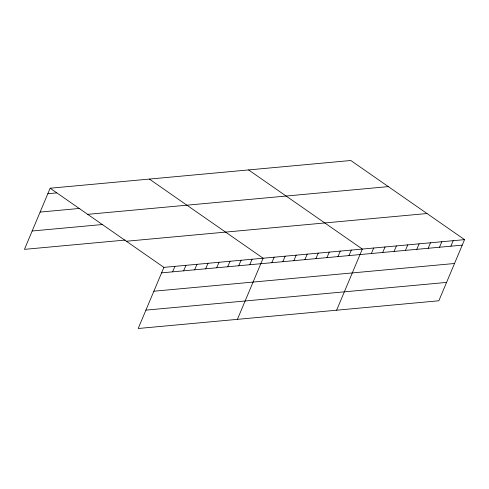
<?xml version="1.0" encoding="UTF-8"?>
<svg xmlns="http://www.w3.org/2000/svg" width="489" height="489" viewBox="0 0 489 489"><rect width="100%" height="100%" fill="white"/><g stroke="black" fill="none" stroke-linecap="round" stroke-linejoin="round"><path stroke-width="0.73" d="M464.55 239.641L163.894 267.367L138.191 328.498L438.853 300.778L464.55 239.641L350.809 160.502L50.147 188.222L24.45 249.359L125.135 240.075M172.605 271.847L174.915 266.346M183.632 270.827L185.942 265.331M194.653 269.812L196.963 264.317M205.68 268.797L207.99 263.296M216.7 267.776L219.011 262.281M227.727 266.762L230.038 261.267M238.748 265.747L241.065 260.252M249.775 264.732L252.086 259.231M237.409 319.354L263.113 258.216L149.365 179.072M271.823 262.697L274.133 257.202M282.85 261.682L285.16 256.181M293.871 260.661L296.181 255.166M304.898 259.647L307.208 254.152M315.918 258.632L318.229 253.137M326.945 257.617L329.256 252.116M337.966 256.597L340.277 251.101M348.993 255.582L351.304 250.087M336.628 310.203L362.325 249.066L248.583 169.927M371.377 253.516L373.688 248.021M382.734 252.471L385.045 246.976M394.091 251.425L396.402 245.924M405.448 250.374L407.759 244.879M416.805 249.329L419.116 243.834M428.162 248.284L430.473 242.782M439.525 247.232L441.836 241.737M450.882 246.187L453.193 240.692M47.836 193.717L56.657 192.904M40.122 212.079L79.805 208.418M87.684 214.341L388.339 186.615M32.17 230.997L102.721 224.494M126.358 241.248L427.013 213.528M161.584 272.862L462.239 245.142M153.864 291.224L454.519 263.498M145.911 310.136L446.567 282.416M50.147 188.222L163.894 267.367"/></g></svg>
